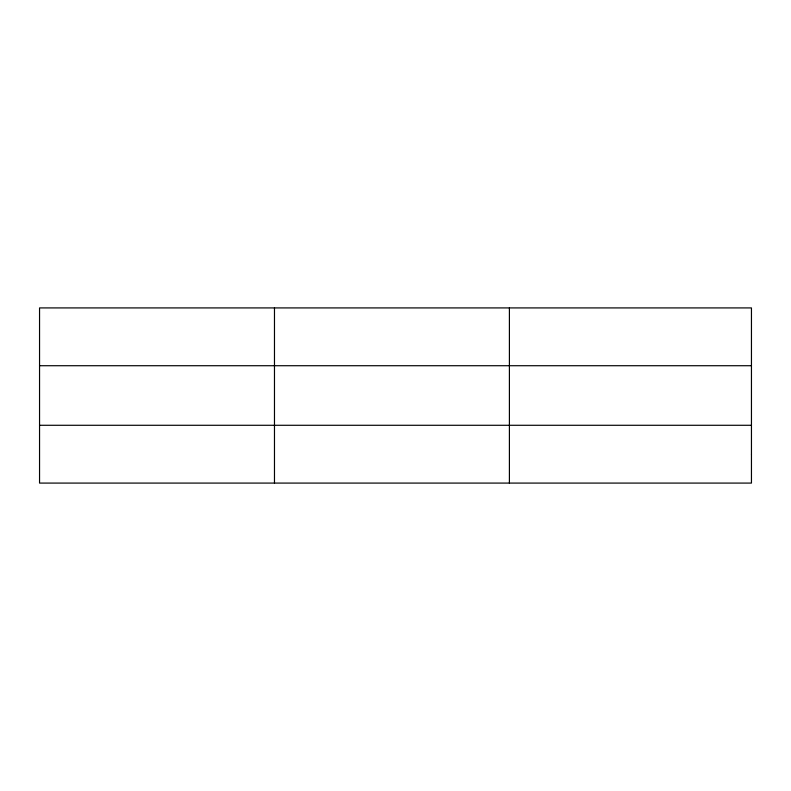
<?xml version="1.0" encoding="UTF-8"?>
<svg xmlns="http://www.w3.org/2000/svg" width="791" height="791" viewBox="0 0 791 791"><rect width="100%" height="100%" fill="white"/><g stroke="black" fill="none" stroke-linecap="round" stroke-linejoin="round"><path stroke-width="1.19" d="M274.477 483.083L274.477 307.917M509.404 483.083L509.404 307.917M39.55 365.719L751.45 365.719M39.55 425.281L751.45 425.281M751.45 454.182L751.45 483.083L39.55 483.083L39.55 307.917L751.45 307.917L751.45 454.182"/></g></svg>
